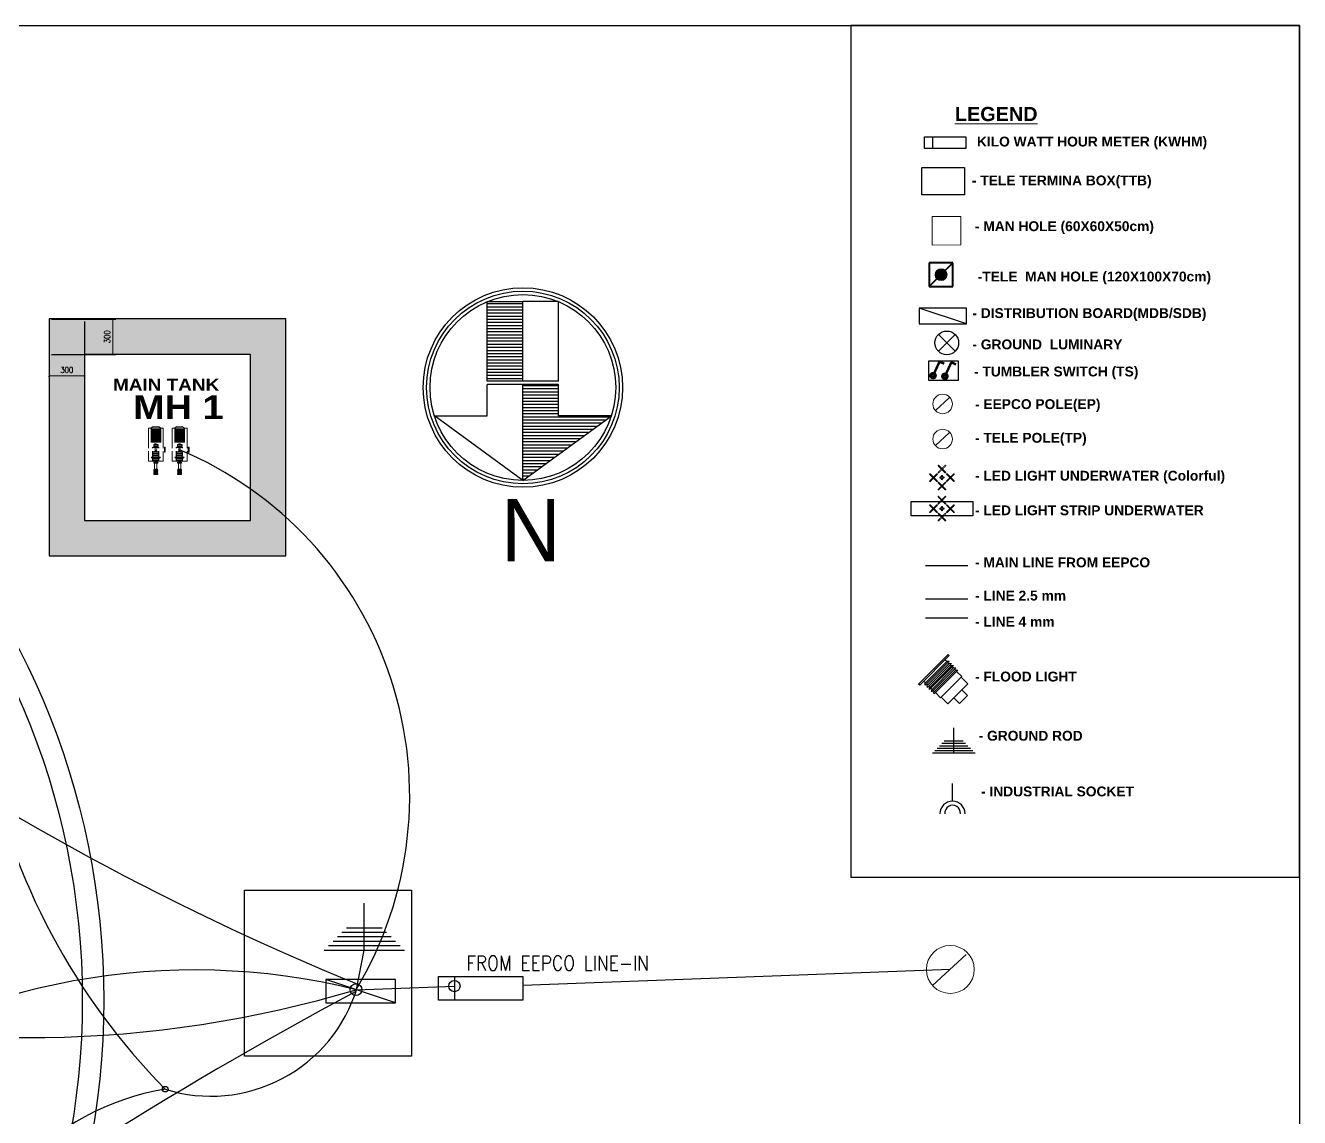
# Model space of a CAD drawing. Header units: millimetres. Extents: x -73920 to 111210, y -48963 to 87920.
# Drawn here: x -58591 to -47830, y 55830 to 65049 of the extents above; entities that cross this region are included whole.
import ezdxf
from ezdxf.lldxf.tags import DXFTag

# ---------------------------------------------------------------- set-up
doc = ezdxf.new("R2010")
doc.units = ezdxf.units.MM
doc.header["$LTSCALE"] = 100
doc.header["$MEASUREMENT"] = 0
doc.linetypes.add('DOT2', pattern=[0.125, 0, -0.125])
doc.linetypes.add('PVC_LINE', pattern=[6, 3, -1, 1, -1])
for name, color, linetype in [('A3-DIM-INT', 3, 'Continuous'), ('dwgmodels.com', 250, 'Continuous'), ('E-LIGHT', 6, 'Continuous'), ('ELEKTRO', 2, 'Continuous'), ('elfitting', 6, 'Continuous'), ('LANDSCAPE', 41, 'Continuous'), ('PLANTA', 7, 'Continuous'), ('TEX', 4, 'Continuous'), ('water', 150, 'DOT2')]:
    doc.layers.add(name, color=color, linetype=linetype)
for name, color, linetype, lineweight in [('bloke', 210, 'Continuous', 20), ('delivery pipe', 150, 'Continuous', 20), ('dime', 9, 'Continuous', 20), ('EL_DistributionBoard', 4, 'Continuous', 25), ('EL_MH', 94, 'PVC_LINE', 40), ('EL_Power', 1, 'SOCKET_LINE', 30), ('EL_Trafo', 3, 'Continuous', 5), ('fire hydrant', 1, 'F', 15), ('fur', 33, 'Continuous', 5), ('pampe', 20, 'Continuous', 25), ('suction pipe', 4, 'Continuous', 20), ('tele', 50, 'Tele ---- Tele ---- Tele ---- Tele ----', 20)]:
    doc.layers.add(name, color=color, linetype=linetype, lineweight=lineweight)
doc.styles.add('ARIAL', font='')
doc.styles.add('DIM25', font='simplex.shx', dxfattribs={"width": 0.85, "height": 50})
doc.styles.add('GENERATED_STYLE_2', font='arialbd.ttf')
doc.styles.add('GOTHICE', font='Gothice')
doc.styles.add('Roman', font='romans__.ttf')
doc.styles.add('STYLE1', font='arial.ttf', dxfattribs={"height": 0.3})
doc.styles.get('ARIAL').set_extended_font_data('Arial Black')
tags = doc.linetypes.add('DASHED2', pattern=[0.375, 0.25, -0.125]).pattern_tags.tags
tags[6:7] = [DXFTag(74, 4), DXFTag(75, 0), DXFTag(340, '0'), DXFTag(46, 1.0), DXFTag(50, 0.0), DXFTag(44, 0.0), DXFTag(45, 0.0)]
tags[4:5] = [DXFTag(74, 4), DXFTag(75, 0), DXFTag(340, '0'), DXFTag(46, 1.0), DXFTag(50, 0.0), DXFTag(44, 0.0), DXFTag(45, 0.0)]
tags = doc.linetypes.add('F', pattern='A,102.015415,-4.334461,["FH",STYLE1,S=2,R=0,X=0,Y=-9.07708],-39.377244,103.938065', length=249.665185).pattern_tags.tags
tags[6] = DXFTag(74, 10)
doc.linetypes.add('SOCKET_LINE', pattern='A,0.5,-0.2,["S",Standard,S=0.1,R=0,X=-0.1,Y=-0.05],-0.25', length=0.95)
doc.linetypes.add('Tele ---- Tele ---- Tele ---- Tele ----', pattern='A,0.5,-0.2,["Tele",Standard,S=0.1,R=0,X=-0.1,Y=-0.05],-0.2', length=0.9)
doc.dimstyles.new('DIM25', dxfattribs={"dimtxt": 500, "dimasz": 1, "dimexe": 25, "dimexo": 20, "dimgap": 25, "dimtad": 1, "dimdec": 0, "dimzin": 0, "dimdsep": 46, "dimtxsty": 'DIM25', "dimblk": 'Tick', "dimcen": 0.09, "dimdle": 25, "dimclrd": 256, "dimclre": 256, "dimclrt": 1, "dimadec": 0, "dimazin": 0, "dimtfac": 1, "dimtdec": 0, "dimtix": 1, "dimtmove": 2, "dimatfit": 3, "dimldrblk": 'Tick', "dimfxl": 1, "dimtolj": 1, "dimtzin": 0, "dimlwd": 5, "dimarcsym": 0})

# ---------------------------------------------------------------- blocks, each defined once
blk = doc.blocks.new('EL_MH')
at = {"linetype": 'Continuous'}
blk.add_hatch(color=256, dxfattribs=at).paths.add_polyline_path([(-1.5, 0, 1), (1.5, 0, 1)])
blk.add_line((3, 3), (-3, -3), dxfattribs=at)
at = {"linetype": 'Continuous', "ltscale": 0.3}
for p, q in [((0, 3), (-3, 3)), ((-3, 3), (-3, 0)), ((-3, 0), (-3, -3)), ((3, 3), (0, 3)), ((3, 0), (3, 3)), ((3, -3), (3, 0)), ((-3, -3), (0, -3)), ((0, -3), (3, -3))]:
    blk.add_line(p, q, dxfattribs=at)
at = {"linetype": 'Continuous', "lineweight": 20}
blk.add_circle((0, 0), 1.5, dxfattribs=at)
blk = doc.blocks.new('1-A')
for points, const_width in [([(-0.129, 0.131), (0.111, 0.371, -1), (0.133, 0.35), (-0.107, 0.11, -1)], 0.03), ([(-0.129, 0.35), (0.111, 0.11, 1), (0.133, 0.131), (-0.107, 0.371, 1)], 0.03), ([(-0.022, 0, 1), (0.022, 0, 1)], 0.036)]:
    blk.add_lwpolyline(points, format="xyb", close=True, dxfattribs=dict(const_width=const_width))
blk = doc.blocks.new('dl')
at = {"layer": 'E-LIGHT', "linetype": 'DASHED2'}
blk.add_blockref('1-A', (0, 0.078), dxfattribs=at)
at = {"layer": 'E-LIGHT', "linetype": 'DASHED2', "xscale": -1}
for p, rotation in [((-0.05, 0.028), 90), ((0, -0.022), 180)]:
    blk.add_blockref('1-A', p, dxfattribs=dict(at, rotation=rotation))
at = {"layer": 'E-LIGHT', "linetype": 'DASHED2', "rotation": 270}
blk.add_blockref('1-A', (0.05, 0.028), dxfattribs=at)
blk = doc.blocks.new('Tick')
at = {"const_width": 4}
blk.add_lwpolyline([(-7, -7), (7, 7)], dxfattribs=at)
blk = doc.blocks.new('*D292')
at = {"layer": 'DEFPOINTS', "color": 0, "linetype": 'ByBlock', "lineweight": 25, "transparency": 16777216}
for p in [(-58392, 62571), (-58392, 62271), (-57852, 62271)]:
    blk.add_point(p, dxfattribs=at)
at = {"layer": 'water', "linetype": 'ByBlock', "lineweight": -2, "transparency": 16777216}
for p, q in [((-58372, 62571), (-57827, 62571)), ((-58372, 62271), (-57827, 62271))]:
    blk.add_line(p, q, dxfattribs=at)
at = {"layer": 'water', "linetype": 'ByBlock', "lineweight": 5, "transparency": 16777216}
blk.add_line((-57852, 62570), (-57852, 62272), dxfattribs=at)
for p, rotation in [((-57852, 62571), 90), ((-57852, 62271), 270)]:
    blk.add_blockref('Tick', p, dxfattribs=dict(at, rotation=rotation))
at = {"layer": 'water', "color": 1, "linetype": 'ByBlock', "lineweight": 25, "transparency": 16777216, "insert": (-57902, 62421), "char_height": 50, "attachment_point": 5, "rotation": 90, "style": 'DIM25'}
blk.add_mtext('\\A1;300', dxfattribs=at)
blk = doc.blocks.new('*D291')
at = {"layer": 'DEFPOINTS', "color": 0, "linetype": 'ByBlock', "lineweight": 25, "transparency": 16777216}
for p in [(-58392, 62571), (-58092, 62571), (-58092, 62091)]:
    blk.add_point(p, dxfattribs=at)
at = {"layer": 'water', "linetype": 'ByBlock', "lineweight": -2, "transparency": 16777216}
for p, q in [((-58392, 62551), (-58392, 62066)), ((-58092, 62551), (-58092, 62066))]:
    blk.add_line(p, q, dxfattribs=at)
at = {"layer": 'water', "linetype": 'ByBlock', "lineweight": 5, "transparency": 16777216}
blk.add_line((-58391, 62091), (-58093, 62091), dxfattribs=at)
at = {"layer": 'water', "linetype": 'ByBlock', "lineweight": 5, "transparency": 16777216, "rotation": 180}
blk.add_blockref('Tick', (-58392, 62091), dxfattribs=at)
at = {"layer": 'water', "linetype": 'ByBlock', "lineweight": 5, "transparency": 16777216}
blk.add_blockref('Tick', (-58092, 62091), dxfattribs=at)
at = {"layer": 'water', "color": 1, "linetype": 'ByBlock', "lineweight": 25, "transparency": 16777216, "insert": (-58242, 62141), "char_height": 50, "attachment_point": 5, "style": 'DIM25'}
blk.add_mtext('\\A1;300', dxfattribs=at)
blk = doc.blocks.new('PMP')
for p, q in [((31196, -186856), (31196, -186812)), ((31416, -186856), (31416, -186812))]:
    blk.add_line(p, q)
at = {"layer": 'bloke', "linetype": 'ByBlock', "ltscale": 20}
blk.add_line((31416, -186834), (31196, -186834), dxfattribs=at)
for points in [[(31756, -186834), (30856, -186834)], [(31756, -186834), (30856, -186834)], [(30856, -187450), (30856, -186834), (31196, -186834)], [(31416, -186834), (31756, -186834), (31756, -187450)], [(31023, -188834), (30856, -188834), (30856, -187618)], [(31756, -187618), (31756, -188834), (31590, -188834)]]:
    blk.add_lwpolyline(points, dxfattribs=at)
at = {"layer": 'delivery pipe'}
for p, q in [((30726, -187684), (30726, -187384)), ((30786, -187384), (30726, -187384)), ((30756, -187684), (30756, -187384)), ((30786, -187684), (30786, -187384)), ((30786, -187684), (30726, -187684))]:
    blk.add_line(p, q, dxfattribs=at)
blk.add_circle((31306, -187534), 57.1, dxfattribs=at)
for start, end in [(45.73918, 134.26082), (225.73918, 314.26082)]:
    blk.add_arc((31306, -187534), 118, start, end, dxfattribs=at)
at = {"layer": 'dime', "linetype": 'Continuous', "ltscale": 20}
blk.add_line((30856, -187585), (30856, -187585), dxfattribs=at)
at = {"layer": 'pampe'}
for p, q in [((31121, -186884), (31492, -186884)), ((31121, -186884), (31121, -187450)), ((31196, -186856), (31416, -186856)), ((31249, -186884), (31249, -186856)), ((31363, -186884), (31363, -186856)), ((31492, -186884), (31492, -187450)), ((31590, -187085), (31023, -187085)), ((31121, -186984), (31492, -186984)), ((31121, -187084), (31492, -187084)), ((31121, -187184), (31492, -187184)), ((31121, -187284), (31492, -187284)), ((31121, -187384), (31492, -187384)), ((31121, -187618), (31121, -187684)), ((31465, -187015), (31148, -187015)), ((31492, -187618), (31492, -187684)), ((31023, -188838), (31023, -187978)), ((31050, -188794), (31050, -187978)), ((31080, -188794), (31080, -187978)), ((31110, -188794), (31110, -187978)), ((31492, -187684), (31121, -187684)), ((31140, -188794), (31140, -187978)), ((31170, -188794), (31170, -187978)), ((31180, -187839), (31180, -187739)), ((31433, -187739), (31180, -187739)), ((31433, -187839), (31180, -187839)), ((31200, -188794), (31200, -187978)), ((31230, -188794), (31230, -187978)), ((31260, -188794), (31260, -187978)), ((31276, -187684), (31276, -187739)), ((31276, -187839), (31276, -187908)), ((31290, -188794), (31290, -187978)), ((31320, -188794), (31320, -187978)), ((31336, -187684), (31336, -187739)), ((31336, -187839), (31336, -187908)), ((31350, -188794), (31350, -187978)), ((31380, -188794), (31380, -187978)), ((31410, -188794), (31410, -187978)), ((31433, -187839), (31433, -187739)), ((31440, -188794), (31440, -187978)), ((31470, -188794), (31470, -187978)), ((31500, -188794), (31500, -187978)), ((31530, -188794), (31530, -187978)), ((31560, -188794), (31560, -187978)), ((31590, -188838), (31590, -187978)), ((31590, -188794), (31023, -188794)), ((31465, -188908), (31148, -188908)), ((31465, -188908), (31148, -188908))]:
    blk.add_line(p, q, dxfattribs=at)
for centre, start, end in [((31182, -187223), 99.38527, 139.11238), ((31430, -187223), 40.88762, 80.61473), ((31182, -188700), 220.88762, 260.61473), ((31430, -188700), 279.38527, 319.11238)]:
    blk.add_arc(centre, 211, start, end, dxfattribs=at)
at = {"layer": 'suction pipe'}
for p, q in [((31431, -186025), (31181, -186025)), ((31181, -186073), (31181, -186025)), ((31233, -186049), (31181, -186049)), ((31208, -186073), (31181, -186073)), ((31227, -186081), (31284, -186138)), ((31236, -186225), (31236, -186073)), ((31239, -186070), (31296, -186127)), ((31371, -186073), (31242, -186073)), ((31335, -186049), (31278, -186049)), ((31374, -186070), (31317, -186127)), ((31385, -186081), (31328, -186138)), ((31376, -186225), (31376, -186073)), ((31431, -186049), (31380, -186049)), ((31431, -186073), (31404, -186073)), ((31431, -186073), (31431, -186025)), ((31208, -186225), (31181, -186225)), ((31181, -186273), (31181, -186225)), ((31233, -186249), (31181, -186249)), ((31431, -186273), (31181, -186273)), ((31431, -186725), (31181, -186725)), ((31181, -186773), (31181, -186725)), ((31431, -186749), (31181, -186749)), ((31431, -186773), (31181, -186773)), ((31196, -186812), (31416, -186812)), ((31198, -186322), (31198, -186273)), ((31414, -186322), (31198, -186322)), ((31284, -186159), (31227, -186217)), ((31376, -186355), (31228, -186355)), ((31236, -186725), (31236, -186355)), ((31296, -186171), (31239, -186228)), ((31240, -186773), (31246, -186812)), ((31371, -186225), (31242, -186225)), ((31335, -186249), (31278, -186249)), ((31316, -186139), (31296, -186139)), ((31296, -186159), (31296, -186139)), ((31316, -186159), (31296, -186159)), ((31316, -186159), (31316, -186139)), ((31317, -186171), (31374, -186228)), ((31328, -186159), (31385, -186217)), ((31373, -186773), (31367, -186812)), ((31376, -186725), (31376, -186355)), ((31431, -186249), (31380, -186249)), ((31431, -186225), (31404, -186225)), ((31414, -186322), (31414, -186273)), ((31431, -186273), (31431, -186225)), ((31431, -186773), (31431, -186725))]:
    blk.add_line(p, q, dxfattribs=at)
for radius in [124, 24.2]:
    blk.add_circle((31306, -186149), radius, dxfattribs=at)
for centre, radius, start, end in [((31306, -186149), 104, 139.41173, 220.58827), ((31306, -186149), 104, 49.41173, 130.58827), ((31306, -186149), 104, 319.41173, 40.58827), ((31232, -186322), 33.9, 180, 276.87184), ((31306, -186149), 104, 229.41173, 310.58827), ((31380, -186322), 33.9, 263.12816, 0)]:
    blk.add_arc(centre, radius, start, end, dxfattribs=at)
blk = doc.blocks.new('A$C491C4D06')
at = {"color": 0}
for p, q in [((110.1, 112), (114.3, 112)), ((110.1, 0), (110.1, 112)), ((114.3, 112), (114.3, 0)), ((0, 71.4), (21.6, 71.4)), ((0, 40.6), (0, 71.4)), ((21.6, 94.2), (46.5, 94.2)), ((21.6, 17.8), (21.6, 94.2)), ((21.6, 71.4), (21.6, 40.6)), ((46.5, 96.4), (66.2, 96.4)), ((46.5, 15.6), (46.5, 96.4)), ((46.5, 94.2), (46.5, 17.8)), ((65.9, 96.4), (66.2, 96.4)), ((66.2, 101.4), (70.1, 98.2)), ((66.2, 10.6), (66.2, 101.4)), ((66.2, 96.4), (66.2, 15.6)), ((70.1, 98.2), (70.1, 13.8)), ((70.1, 96.4), (74.5, 96.4)), ((74.5, 101.4), (78.4, 98.2)), ((74.5, 10.6), (74.5, 101.4)), ((78.4, 98.2), (78.4, 13.8)), ((78.4, 96.4), (82.8, 96.4)), ((82.8, 101.4), (86.8, 98.2)), ((82.8, 10.6), (82.8, 101.4)), ((86.8, 98.2), (86.8, 13.8)), ((86.8, 96.4), (91.2, 96.4)), ((91.2, 101.4), (95.1, 98.2)), ((91.2, 10.6), (91.2, 101.4)), ((95.1, 98.2), (95.1, 13.8)), ((95.1, 96.4), (99.5, 96.4)), ((99.5, 101.4), (103.4, 98.2)), ((99.5, 10.6), (99.5, 101.4)), ((103.4, 98.2), (103.4, 13.8)), ((103.4, 96.4), (110.1, 96.4)), ((21.6, 40.6), (0, 40.6)), ((46.5, 17.8), (21.6, 17.8)), ((66.2, 15.6), (46.5, 15.6)), ((65.9, 15.6), (66.2, 15.6)), ((70.1, 13.8), (66.2, 10.6)), ((70.1, 15.6), (74.5, 15.6)), ((78.4, 13.8), (74.5, 10.6)), ((78.4, 15.6), (82.8, 15.6)), ((86.8, 13.8), (82.8, 10.6)), ((86.8, 15.6), (91.2, 15.6)), ((95.1, 13.8), (91.2, 10.6)), ((95.1, 15.6), (99.5, 15.6)), ((103.4, 13.8), (99.5, 10.6)), ((103.4, 15.6), (110.1, 15.6)), ((114.3, 0), (110.1, 0))]:
    blk.add_line(p, q, dxfattribs=at)
blk = doc.blocks.new('double socket')
at = {"layer": 'ELEKTRO', "color": 0, "ltscale": 7}
blk.add_line((0, 175), (0, 0), dxfattribs=at)
at = {"layer": 'ELEKTRO', "color": 0, "ltscale": 50}
for centre, radius, start, end in [((0, 298), 123, 180, 0), ((-1, 292), 76.8, 176.1356, 3.8644)]:
    blk.add_arc(centre, radius, start, end, dxfattribs=at)
blk = doc.blocks.new('*X324')
at = {"color": 0}
for p, q in [((9.462, 19.875), (10.889, 19.875)), ((9.462, 19.75), (10.889, 19.75)), ((9.462, 19.625), (10.889, 19.625)), ((9.462, 19.5), (10.889, 19.5)), ((9.462, 19.375), (10.889, 19.375)), ((9.462, 19.25), (10.889, 19.25)), ((9.462, 19.125), (10.889, 19.125)), ((9.462, 19), (10.889, 19)), ((9.462, 18.875), (10.889, 18.875)), ((9.462, 18.75), (10.889, 18.75)), ((9.462, 18.625), (10.889, 18.625)), ((9.462, 18.5), (10.889, 18.5)), ((9.462, 18.375), (10.889, 18.375)), ((9.462, 18.25), (10.889, 18.25)), ((9.462, 18.125), (10.889, 18.125)), ((9.462, 18), (10.889, 18)), ((9.462, 17.875), (10.889, 17.875)), ((9.462, 17.75), (10.889, 17.75)), ((9.462, 17.625), (10.889, 17.625)), ((9.462, 17.5), (10.889, 17.5)), ((9.462, 17.375), (10.889, 17.375)), ((9.462, 17.25), (10.889, 17.25)), ((9.462, 17.125), (10.889, 17.125)), ((9.462, 17), (10.889, 17)), ((9.462, 16.875), (10.889, 16.875))]:
    blk.add_line(p, q, dxfattribs=at)
blk = doc.blocks.new('*X323')
at = {"color": 0}
for p, q in [((28.9, 23.625), (28.958, 23.625)), ((28.216, 23.125), (28.958, 23.125)), ((28.387, 23.25), (28.958, 23.25)), ((28.558, 23.375), (28.958, 23.375)), ((28.729, 23.5), (28.958, 23.5)), ((27.36, 22.5), (28.958, 22.5)), ((27.531, 22.625), (28.958, 22.625)), ((27.702, 22.75), (28.958, 22.75)), ((27.873, 22.875), (28.958, 22.875)), ((28.045, 23), (28.958, 23)), ((26.675, 22), (28.958, 22)), ((26.847, 22.125), (28.958, 22.125)), ((27.018, 22.25), (28.958, 22.25)), ((27.189, 22.375), (28.958, 22.375)), ((25.991, 21.5), (28.958, 21.5)), ((26.162, 21.625), (28.958, 21.625)), ((26.333, 21.75), (28.958, 21.75)), ((26.504, 21.875), (28.958, 21.875)), ((25.477, 21.125), (28.958, 21.125)), ((25.648, 21.25), (28.958, 21.25)), ((25.82, 21.375), (28.958, 21.375)), ((27.53, 21), (28.958, 21)), ((27.53, 20.875), (28.958, 20.875)), ((27.53, 20.75), (28.958, 20.75)), ((27.53, 20.625), (28.958, 20.625)), ((27.53, 20.5), (28.958, 20.5)), ((27.53, 20.375), (28.958, 20.375)), ((27.53, 20.25), (28.958, 20.25)), ((27.53, 20.125), (28.958, 20.125)), ((27.53, 20), (28.958, 20)), ((27.53, 19.875), (28.958, 19.875))]:
    blk.add_line(p, q, dxfattribs=at)
blk = doc.blocks.new('NORTE')
at = {"layer": 'PLANTA'}
for p, q in [((0, 3.727), (-3.551, 1.134)), ((0, 3.727), (0, -0.125)), ((0, 3.727), (3.551, 1.134)), ((-3.551, 1.134), (-1.428, 1.134)), ((-1.428, 1.134), (-1.428, -0.125)), ((1.428, 1.134), (1.428, -0.125)), ((3.551, 1.134), (1.428, 1.134)), ((-1.428, -0.125), (1.428, -0.125)), ((-1.428, -0.257), (1.428, -0.257)), ((-1.428, -0.257), (-1.428, -3.447)), ((0, -0.257), (0, -3.447)), ((1.428, -0.257), (1.428, -3.447)), ((-1.428, -3.447), (0, -3.447)), ((1.428, -3.447), (0, -3.447))]:
    blk.add_line(p, q, dxfattribs=at)
at = {"layer": 'PLANTA', "color": 2}
for radius in [4.001, 3.727]:
    blk.add_circle((0, 0), radius, dxfattribs=at)
at = {"layer": 'PLANTA', "color": 5}
blk.add_circle((0, 0), 3.864, dxfattribs=at)
at = {"layer": 'PLANTA', "color": 1}
for name, p in [('*X323', (-28.958, -19.94)), ('*X324', (-9.462, -20.227))]:
    blk.add_blockref(name, p, dxfattribs=at)
at = {"layer": 'PLANTA', "color": 6, "style": 'GOTHICE'}
blk.add_text('N', height=2.5, dxfattribs=at).set_placement((-1.527, 4.477))

msp = doc.modelspace()

# ---------------------------------------------------------------- hatches: boundary and pattern name
at = {"layer": 'water', "linetype": 'ByBlock', "lineweight": 25, "transparency": 33554500}
h = msp.add_hatch(color=0, dxfattribs=at)
h.dxf.hatch_style = 1
h.paths.add_polyline_path([(-56391.6823769, 62571.36256413), (-58391.6823769, 62571.36256413), (-58391.6823769, 61408.55454219, -0.0172652869), (-58091.6823769, 61349.85358105), (-58091.6823769, 62271.36256413), (-56691.6823769, 62271.36256413), (-56691.6823769, 61401.36256413), (-56391.6823769, 61401.36256413)])
h.paths.add_polyline_path([(-56391.6823769, 61401.36256413), (-56691.6823769, 61401.36256413), (-56691.6823769, 60871.36256413), (-57113.89235183, 60871.36256413, -0.017756027), (-56907.65822765, 60571.36256413), (-56391.6823769, 60571.36256413)])
h.paths.add_polyline_path([(-57113.89235183, 60871.36256413), (-58091.6823769, 60871.36256413), (-58091.6823769, 61349.85358105, 0.0172652869), (-58391.6823769, 61408.55454219), (-58391.6823769, 60571.36256413), (-56907.65822765, 60571.36256413, 0.017756027)])

# ---------------------------------------------------------------- linework, layer by layer
at = {"layer": 'A3-DIM-INT', "color": 1, "linetype": 'Continuous'}
for p, q in [((-50880.27188584, 62440.31292276, 1896.64205624), (-50739.00050976, 62299.04154646, 1896.64205624)), ((-50880.27188584, 62299.04154646, 1896.64205624), (-50739.00050976, 62440.31292276, 1896.64205624))]:
    msp.add_line(p, q, dxfattribs=at)
at = {"layer": 'A3-DIM-INT', "color": 3, "linetype": 'Continuous', "elevation": 1896.64205624}
msp.add_lwpolyline([(-50965.07414416, 62056.01910594), (-50709.69001393, 62056.01910594), (-50709.69001393, 62215.34525675), (-50965.07414416, 62215.34525675)], close=True, dxfattribs=at)
at = {"layer": 'A3-DIM-INT', "color": 1, "linetype": 'Continuous'}
msp.add_circle((-50809.63619779, 62369.67723451, 1896.64205624), 99.89394808, dxfattribs=at)
at = {"layer": 'EL_DistributionBoard', "color": 1}
for p, q in [((-50642.33313128, 62663.73195192, 1896.64205624), (-51041.90881951, 62663.73195192, 1896.64205624)), ((-50642.33313128, 62530.97596651, 1896.64205624), (-50642.33313128, 62663.73195192, 1896.64205624)), ((-55465.90811887, 56994.23933489), (-56055.2457811, 56994.23933489)), ((-55465.90811887, 56798.43637593), (-55465.90811887, 56994.23933489))]:
    msp.add_line(p, q, dxfattribs=at)
at = {"layer": 'EL_Power', "linetype": 'Continuous'}
for p, q in [((-50930.55056412, 64106.79436732, 1896.64205624), (-50930.55056412, 64013.25435861, 1896.64205624)), ((-54968.05549121, 57015.24648682), (-54968.05549121, 56822.38587559))]:
    msp.add_line(p, q, dxfattribs=at)
at = {"layer": 'EL_Power', "linetype": 'Continuous', "elevation": 1896.64205624}
msp.add_lwpolyline([(-50996.50806203, 64109.20147692), (-50650.20780973, 64109.20147692), (-50650.20780973, 64011.91429797), (-50996.50806203, 64011.91429797)], close=True, dxfattribs=at)
at = {"layer": 'EL_Power', "linetype": 'Continuous'}
msp.add_lwpolyline([(-55104.04653438, 57020.20946079), (-54390.04533586, 57020.20946079), (-54390.04533586, 56819.62294113), (-55104.04653438, 56819.62294113)], close=True, dxfattribs=at)
at = {"layer": 'EL_Trafo'}
for p, q in [((-50905.92017262, 61798.5842156, 1896.64205624), (-50790.4922016, 61905.3538794, 1896.64205624)), ((-50905.92017262, 61502.24874065, 1896.64205624), (-50790.4922016, 61609.01840445, 1896.64205624)), ((-50930.22149301, 56944.2379957), (-50646.91751678, 57206.29120541))]:
    msp.add_line(p, q, dxfattribs=at)
for centre, radius in [((-50844.62727437, 61853.88829947, 1896.64205624), 82.5552), ((-50844.62727437, 61557.55282452, 1896.64205624), 82.5552), ((-50779.78549699, 57079.97517209), 202.62174075)]:
    msp.add_circle(centre, radius, dxfattribs=at)
at = {"layer": 'elfitting', "ltscale": 0.025, "elevation": 1896.64205624}
msp.add_lwpolyline([(-51020.67274034, 63620.06928469), (-51020.67274034, 63851.49580753), (-50659.43095327, 63851.49580753), (-50659.43095327, 63620.06928469)], close=True, dxfattribs=at)
at = {"layer": 'elfitting', "ltscale": 1000, "const_width": 20.48789413, "elevation": 1896.64205624}
msp.add_lwpolyline([(-50831.37220558, 62193.3373536), (-50861.55944644, 62207.19840603, 0.4142135624), (-50875.14352735, 62202.16356262), (-50925.45010644, 62093.06300969, -0.3856618439)], format="xyb", dxfattribs=at)
at = {"layer": 'elfitting', "color": 1, "ltscale": 1000, "const_width": 20.48789413, "elevation": 1896.64205624}
msp.add_lwpolyline([(-50731.53616487, 62187.78931885), (-50761.72340573, 62201.65037128, 0.4142135624), (-50775.30748664, 62196.61552787), (-50825.61406573, 62087.51497494, -0.3856618439)], format="xyb", dxfattribs=at)
at = {"layer": 'elfitting', "ltscale": 1000, "const_width": 28.81110111, "elevation": 1896.64205624}
msp.add_lwpolyline([(-50942.01509983, 62087.16051699, 1), (-50908.996552, 62099.39860817, 1)], format="xyb", close=True, dxfattribs=at)
at = {"layer": 'elfitting', "color": 1, "ltscale": 1000, "const_width": 28.81110111, "elevation": 1896.64205624}
msp.add_lwpolyline([(-50842.17905911, 62081.61248224, 1), (-50809.16051129, 62093.85057342, 1)], format="xyb", close=True, dxfattribs=at)
at = {"layer": 'LANDSCAPE', "color": 7}
for centre, radius in [((-64427.26779039, 56819.6290355), 6497.92754515), ((-64427.26788635, 56821.42599239), 6316.20420353)]:
    msp.add_circle(centre, radius, dxfattribs=at)
at = {"layer": 'tele', "linetype": 'Tele ---- Tele ---- Tele ---- Tele ----', "ltscale": 0.025, "elevation": 1896.64205624}
msp.add_lwpolyline([(-50932.85874704, 63195.10652731), (-50934.19809295, 63436.23766906), (-50691.01561349, 63437.58840892), (-50689.67626758, 63196.45726717)], close=True, dxfattribs=at)
at = {"layer": 'water', "color": 1, "linetype": 'ByBlock', "lineweight": 25}
for p, q in [((-51041.90881951, 62663.73195192, 1896.64205624), (-51041.90881951, 62530.30846845, 1896.64205624)), ((-50642.33313128, 62530.97596651, 1896.64205624), (-51041.90881951, 62663.73195192, 1896.64205624)), ((-51041.90881951, 62530.30846845, 1896.64205624), (-50642.33313128, 62530.97596651, 1896.64205624)), ((-50990.73393436, 60049.20147692, -1896.64205624), (-50630.73393436, 60049.20147692, -1896.64205624)), ((-55794.7965196, 56909.36381325), (-55729.29452948, 57243.7500229)), ((-56055.2457811, 56994.23933489), (-56055.2457811, 56797.45187721)), ((-55465.90811887, 56798.43637593), (-56055.2457811, 56994.23933489)), ((-55799.29452948, 56909.20147692), (-54968.05549121, 56939.20147692)), ((-56055.2457811, 56797.45187721), (-55465.90811887, 56798.43637593))]:
    msp.add_line(p, q, dxfattribs=at)
at = {"layer": 'water', "color": 5, "linetype": 'ByBlock', "lineweight": 25}
for p, q in [((-50990.73393436, 60489.20147692, -1896.64205624), (-50630.73393436, 60489.20147692, -1896.64205624)), ((-50779.78549699, 57079.97517209), (-54390.04533586, 56944.2379957))]:
    msp.add_line(p, q, dxfattribs=at)
at = {"layer": 'water', "color": 6, "linetype": 'ByBlock', "lineweight": 25}
msp.add_line((-50990.73393436, 60209.20147692, -1896.64205624), (-50630.73393436, 60209.20147692, -1896.64205624), dxfattribs=at)
at = {"layer": 'water', "color": 4, "linetype": 'ByBlock', "lineweight": 25}
for p, q in [((-50750.73393436, 58909.20147692, -1896.64205624), (-50750.73393436, 59119.20147692, -1896.64205624)), ((-50870.73393436, 58969.20147692, -1896.64205624), (-50630.73393436, 58969.20147692, -1896.64205624)), ((-50850.73393436, 58989.20147692, -1896.64205624), (-50650.73393436, 58989.20147692, -1896.64205624)), ((-50830.73393436, 59009.20147692, -1896.64205624), (-50670.73393436, 59009.20147692, -1896.64205624)), ((-50930.73393436, 58909.20147692, -1896.64205624), (-50570.73393436, 58909.20147692, -1896.64205624)), ((-50910.73393436, 58929.20147692, -1896.64205624), (-50590.73393436, 58929.20147692, -1896.64205624)), ((-50890.73393436, 58949.20147692, -1896.64205624), (-50610.73393436, 58949.20147692, -1896.64205624)), ((-55729.29452948, 57243.7500229), (-55729.29452948, 57639.65293094)), ((-55955.52476264, 57356.86513948), (-55503.06429632, 57356.86513948)), ((-55917.81972378, 57394.57017834), (-55540.76933518, 57394.57017834)), ((-55880.11468492, 57432.2752172), (-55578.47437404, 57432.2752172)), ((-56030.93484036, 57281.45506176), (-55427.6542186, 57281.45506176)), ((-55993.2298015, 57319.16010062), (-55465.35925746, 57319.16010062)), ((-56068.63987922, 57243.7500229), (-55389.94917974, 57243.7500229))]:
    msp.add_line(p, q, dxfattribs=at)
at = {"layer": 'water', "color": 0, "linetype": 'ByBlock', "lineweight": 25}
for points in [[(-73920.47087204, 65049.20147692), (-47830.47087204, 65049.20147692), (-47830.47087204, 47069.20147692), (-73920.47087204, 47069.20147692)], [(-47830.47087204, 65049.20147692), (-51620, 65049.20147692), (-51620, 57860), (-47830.47087204, 57860)], [(-58391.6823769, 60571.36256413), (-56391.6823769, 60571.36256413), (-56391.6823769, 62571.36256413), (-58391.6823769, 62571.36256413)], [(-58091.6823769, 60871.36256413), (-56691.6823769, 60871.36256413), (-56691.6823769, 62271.36256413), (-58091.6823769, 62271.36256413)]]:
    msp.add_lwpolyline(points, close=True, dxfattribs=at)
at = {"layer": 'water', "color": 6, "linetype": 'ByBlock', "lineweight": 25, "elevation": -1896.64205624}
msp.add_lwpolyline([(-51110.73393436, 61030.30846845), (-50590.73393436, 61030.30846845), (-50590.73393436, 60910.30846845), (-51110.73393436, 60910.30846845)], close=True, dxfattribs=at)
at = {"layer": 'water', "color": 2, "linetype": 'ByBlock', "lineweight": 25}
msp.add_lwpolyline([(-56740.47087204, 57749.20147692), (-55330.47087204, 57749.20147692), (-55330.47087204, 56349.20147692), (-56740.47087204, 56349.20147692)], close=True, dxfattribs=at)
at = {"layer": 'water', "color": 1, "linetype": 'ByBlock', "lineweight": 25}
for centre, radius in [((-55799.29452948, 56909.20147692), 49.15256331), ((-54968.05549121, 56939.20147692), 47.58461917)]:
    msp.add_circle(centre, radius, dxfattribs=at)
at = {"layer": 'water', "color": 6, "linetype": 'ByBlock', "lineweight": 25}
msp.add_circle((-57410.47087204, 56069.20147692), 23.82475076, dxfattribs=at)
at = {"layer": 'water', "color": 1, "linetype": 'ByBlock', "lineweight": 25}
for centre, radius, start, end in [((-47101.05960523, 78237.52562685), 22985.18975505, 221.062564525188, 247.830966371009), ((-58518.11026615, 58543.49072101), 3172.20118266, 328.98978283658, 67.21283558202), ((-39783.74263492, 26809.5201265), 34081.87968484, 118.029813704747, 135.976471543336)]:
    msp.add_arc(centre, radius, start, end, dxfattribs=at)
at = {"layer": 'water', "color": 6, "linetype": 'ByBlock', "lineweight": 25}
for centre, radius, start, end in [((-53396.87195261, 60024.61850802), 5635.09540079, 191.41658643008, 224.58169020675), ((-57163.37289758, 51397.42501954), 5678.06212633, 76.09949460425, 124.63628764779), ((-57023.71194831, 57299.03726451), 1289.21624623, 252.54267408228, 343.12042696334), ((-58567.84525079, 66172.1940866), 9667.88007701, 255.022401057547, 286.64050946844), ((-57070.01917972, 53971.01993213), 2125.62300272, 99.21650860268, 176.00255129543)]:
    msp.add_arc(centre, radius, start, end, dxfattribs=at)

# ---------------------------------------------------------------- block references
at = {"xscale": 210.4698614010561, "yscale": 210.4698614010561, "zscale": 210.4698614010561, "rotation": 180}
msp.add_blockref('NORTE', (-54390.04533586, 61993.03234509), dxfattribs=at)
at = {"layer": 'dwgmodels.com', "color": 1, "xscale": 0.8617747709705579, "yscale": 0.8617747709608499, "zscale": 0.8617747709956388, "rotation": 180}
msp.add_blockref('double socket', (-50761.11980856, 58651.16246982), dxfattribs=at)
at = {"layer": 'E-LIGHT', "xscale": 246.0040383330939, "yscale": 246.0040383330939, "zscale": 246.0040383330939, "rotation": 270}
for p in [(-50857.31016388, 61232.617052, -1896.64205624), (-50857.31016388, 60970.30846845, -1896.64205624)]:
    msp.add_blockref('dl', p, dxfattribs=at)
at = {"layer": 'EL_MH', "xscale": 33.29798269411549, "yscale": 33.29798260687384, "zscale": 33.29798269220282}
msp.add_blockref('EL_MH', (-50857.72773068, 62945.22077037, 1896.64205624), dxfattribs=at)
at = {"layer": 'EL_Power', "color": 6, "xscale": 3.146839352700437, "yscale": 3.146839352587921, "zscale": 3.146839352679506, "rotation": 134.9999999990017}
msp.add_blockref('A$C491C4D06', (-50544.40027814, 59484.15683329, -1896.64205624), dxfattribs=at)
at = {"layer": 'fire hydrant', "xscale": 0.1393269982998984, "yscale": 0.1393269982998984, "zscale": 0.1393269982715138, "rotation": 180}
for p in [(-53128.95758834, 35339.55404026), (-52927.67696262, 35339.55404026)]:
    msp.add_blockref('PMP', p, dxfattribs=at)

# ---------------------------------------------------------------- texts
at = {"layer": 'fur', "linetype": 'Continuous', "insert": (-50740.88802598, 64361.86857703, 688.05545656), "char_height": 119.8727376919, "width": 617544.4119830834, "attachment_point": 1, "style": 'Roman'}
msp.add_mtext('{\\fArial|b1|i0|c0|p34;\\LLEGEND}', dxfattribs=at)
at = {"layer": 'TEX', "char_height": 83.2449567305, "width": 2774.0388667449, "attachment_point": 4, "style": 'GENERATED_STYLE_2'}
for s, insert in [('KILO WATT HOUR METER (KWHM)', (-50555.1148055, 64056.7567609, 1896.64205624)), ('- TELE TERMINA BOX(TTB)', (-50597.56056315, 63728.27712713, 1896.64205624)), ('- MAN HOLE (60X60X50cm)', (-50572.11413541, 63342.17958719, 1896.64205624)), ('-TELE  MAN HOLE (120X100X70cm)', (-50548.52479901, 62917.32279961, 1896.64205624)), ('- DISTRIBUTION BOARD(MDB/SDB)', (-50593.66503857, 62608.48995705, 1896.64205624))]:
    msp.add_mtext(s, dxfattribs=dict(at, insert=insert))
at = {"layer": 'TEX', "linetype": 'Continuous', "char_height": 83.2449567305, "width": 2774.0388667449, "attachment_point": 4, "style": 'GENERATED_STYLE_2'}
for s, insert in [('- GROUND  LUMINARY', (-50593.06538011, 62356.25146821, 1896.64205624)), ('- TUMBLER SWITCH (TS)', (-50579.95365071, 62115.62760162, 1896.64205624)), ('- EEPCO POLE(EP)', (-50571.37533788, 61839.92511813, 1896.64205624)), ('- TELE POLE(TP)', (-50571.37533788, 61555.60294711, 1896.64205624)), ('- LED LIGHT UNDERWATER (Colorful)', (-50571.37533788, 61235.60294711, 1896.64205624)), ('- LED LIGHT STRIP UNDERWATER', (-50571.37533788, 60955.60294711, 1896.64205624)), ('- MAIN LINE FROM EEPCO', (-50571.37533788, 60515.60294711, 1896.64205624)), ('- LINE 2.5 mm', (-50571.37533788, 60235.60294711, 1896.64205624)), ('- LINE 4 mm', (-50571.37533788, 60015.60294711, 1896.64205624)), ('- FLOOD LIGHT', (-50571.37533788, 59552.24354868, 1896.64205624)), ('- GROUND ROD', (-50540.47087204, 59052.24354868, 1896.64205624)), ('- INDUSTRIAL SOCKET', (-50520.47087204, 58582.24354868, 1896.64205624))]:
    msp.add_mtext(s, dxfattribs=dict(at, insert=insert))
at = {"layer": 'water', "color": 4, "linetype": 'ByBlock', "lineweight": 25, "attachment_point": 1, "style": 'ARIAL'}
for s, insert, char_height in [('MAIN TANK', (-57851.6823769, 62066.36256413), 100), ('MH 1', (-57681.6823769, 61926.36256413), 200)]:
    msp.add_mtext_dynamic_manual_height_columns(s, width=1400, gutter_width=250, heights=[0], dxfattribs=dict(at, insert=insert, char_height=char_height))
at = {"layer": 'water', "color": 2, "linetype": 'ByBlock', "lineweight": 25, "insert": (-54868.43864021, 57196.32399238), "char_height": 124.2450309204, "attachment_point": 1, "style": 'DIM25'}
msp.add_mtext_dynamic_manual_height_columns('FROM EEPCO LINE-IN', width=3007.9677681629, gutter_width=250, heights=[0], dxfattribs=at)

# ---------------------------------------------------------------- dimensions: what is measured, and where the dimension line sits
at = {"layer": 'water', "color": 4, "linetype": 'ByBlock', "lineweight": 25}
dim = msp.add_linear_dim(base=(-58091.6823769, 62091.36256413), p1=(-58391.6823769, 62571.36256413), p2=(-58091.6823769, 62571.36256413), dimstyle='DIM25', dxfattribs=at)
dim.commit()
dim.dimension.update_dxf_attribs({"geometry": '*D291', "text_midpoint": (-58241.6823769, 62141.36256413)})
dim = msp.add_linear_dim(base=(-57851.6823769, 62271.36256413), p1=(-58391.6823769, 62571.36256413), p2=(-58391.6823769, 62271.36256413), angle=90, dimstyle='DIM25', dxfattribs=at)
dim.commit()
dim.dimension.update_dxf_attribs({"geometry": '*D292', "text_midpoint": (-57901.6823769, 62421.36256413)})

doc.saveas('drawing.dxf')
